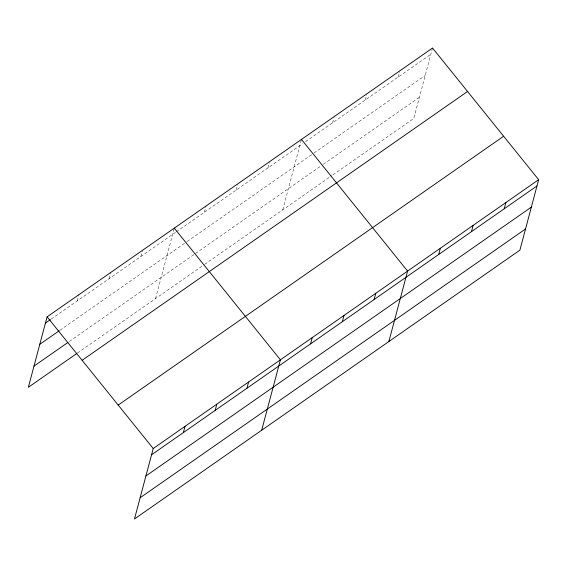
<?xml version="1.0" encoding="UTF-8"?>
<svg xmlns="http://www.w3.org/2000/svg" width="567" height="567" viewBox="0 0 567 567"><rect width="100%" height="100%" fill="white"/><g stroke="black" fill="none" stroke-linecap="round" stroke-linejoin="round"><path stroke-width="0.43" stroke-dasharray="2.83 2.13" d="M77.232 300.921L78.891 294.677M109.027 278.744L110.693 272.5M140.829 256.567L142.282 251.103M155.542 298.596L174.289 228.14M204.425 212.207L206.083 205.963M236.219 190.03L237.672 184.566M268.014 167.853L269.467 162.389M282.727 209.882L301.474 139.425M332.574 122.819L334.027 117.355M365.332 99.969L366.792 94.505M398.098 77.119L399.551 71.655M432.522 48.025L413.775 118.475L332.581 175.104M51.214 319.072L175.515 232.371M176.238 231.868L302.665 143.685M305.514 141.7L430.856 54.269M60.031 330.178L186.5 241.967M187.223 241.464L313.402 153.451M314.118 152.955L425.222 75.461M69.401 341.419L321.128 165.84M323.268 164.352L419.41 97.29M77.495 353.035L203.957 264.824M204.68 264.321L331.872 175.607"/><path stroke-width="0.85" d="M538.65 179.689L153.225 448.525L134.478 518.975L519.904 250.139L538.65 179.689L432.522 48.025L47.096 316.861L28.35 387.311L76.772 353.539M183.361 432.593L185.026 426.341M215.162 410.409L216.821 404.165M246.957 388.232L248.622 381.988M261.671 430.261L280.417 359.811L174.289 228.14M310.553 343.871L312.211 337.627M342.348 321.695L344.013 315.45M374.149 299.518L375.808 293.274M388.863 341.547L407.609 271.097L301.474 139.425M438.702 254.491L440.368 248.247M471.468 231.634L473.126 225.39M504.226 208.784L505.892 202.539M45.431 323.105L50.491 319.575M39.796 344.289L59.308 330.681M33.985 366.119L67.955 342.433M82.116 360.307L467.541 91.478M118.205 405.072L503.624 136.243M151.566 454.769L536.992 185.933M145.925 475.954L531.35 207.125M140.12 497.783L525.545 228.955M47.096 316.861L153.225 448.525"/></g></svg>
